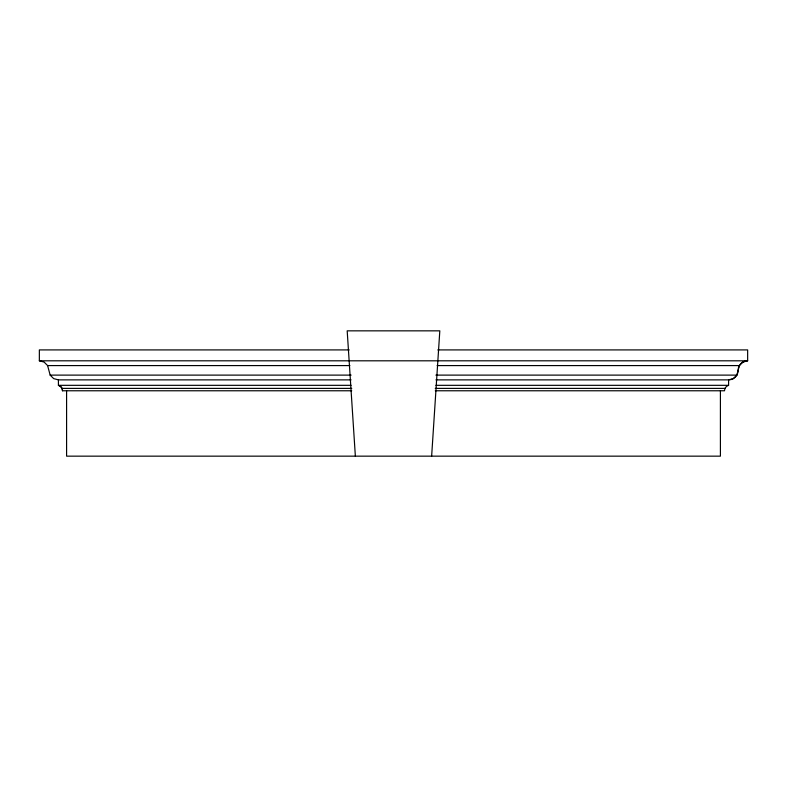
<?xml version="1.0" encoding="UTF-8"?>
<svg xmlns="http://www.w3.org/2000/svg" width="787" height="787" viewBox="0 0 787 787"><rect width="100%" height="100%" fill="white"/><g stroke="black" fill="none" stroke-linecap="round" stroke-linejoin="round"><path stroke-width="1.18" d="M431.64 456.155L439.815 330.845L347.185 330.845L355.36 456.155M437.769 349.91L747.65 349.91L747.65 360.81A9.533 9.533 0 0 0 738.117 370.343A9.533 9.533 0 0 1 728.585 379.875L728.585 385.325L726.421 386.447L724.965 388.394L724.493 390.775L435.29 390.775M435.919 379.875L728.585 379.875L733.346 378.606L736.839 375.114L739.396 365.581L742.879 362.089L747.65 360.81L39.35 360.81L39.35 349.91L349.231 349.91M39.35 360.81L44.121 362.089L47.604 365.581L349.881 365.581M437.119 365.581L739.396 365.581M47.604 365.581L50.161 375.114L351.12 375.114M435.88 375.114L736.839 375.114M50.161 375.114L53.654 378.606L58.415 379.875L351.081 379.875M351.081 385.325L58.415 385.325L58.415 379.875M435.919 385.325L728.585 385.325M351.71 390.775L62.507 390.775A5.45 5.45 0 0 0 58.415 385.325L60.579 386.447L62.035 388.394L351.759 388.394M435.241 388.394L724.965 388.394M62.035 388.394L62.507 390.775M720.41 390.775L720.41 456.155L66.59 456.155L66.59 390.775"/></g></svg>
